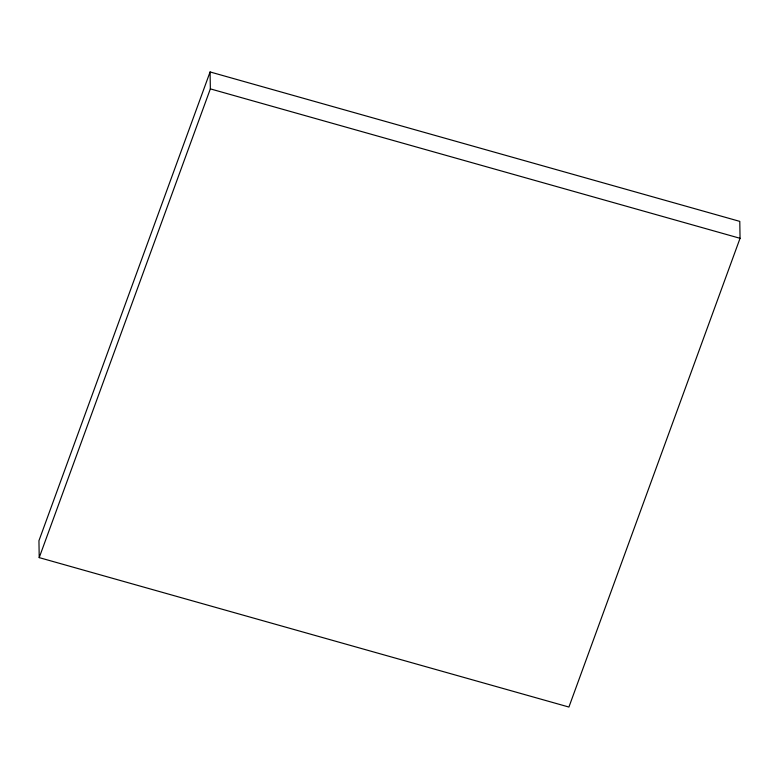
<?xml version="1.0" encoding="UTF-8"?>
<svg xmlns="http://www.w3.org/2000/svg" width="779" height="779" viewBox="0 0 779 779"><rect width="100%" height="100%" fill="white"/><g stroke="black" fill="none" stroke-linecap="round" stroke-linejoin="round"><path stroke-width="1.17" d="M210.087 71.95L38.95 540.694L39.213 557.618L568.913 707.05L740.05 238.306L739.787 221.382L210.087 71.95L210.349 88.874L39.213 557.618M210.349 88.874L740.05 238.306"/></g></svg>
